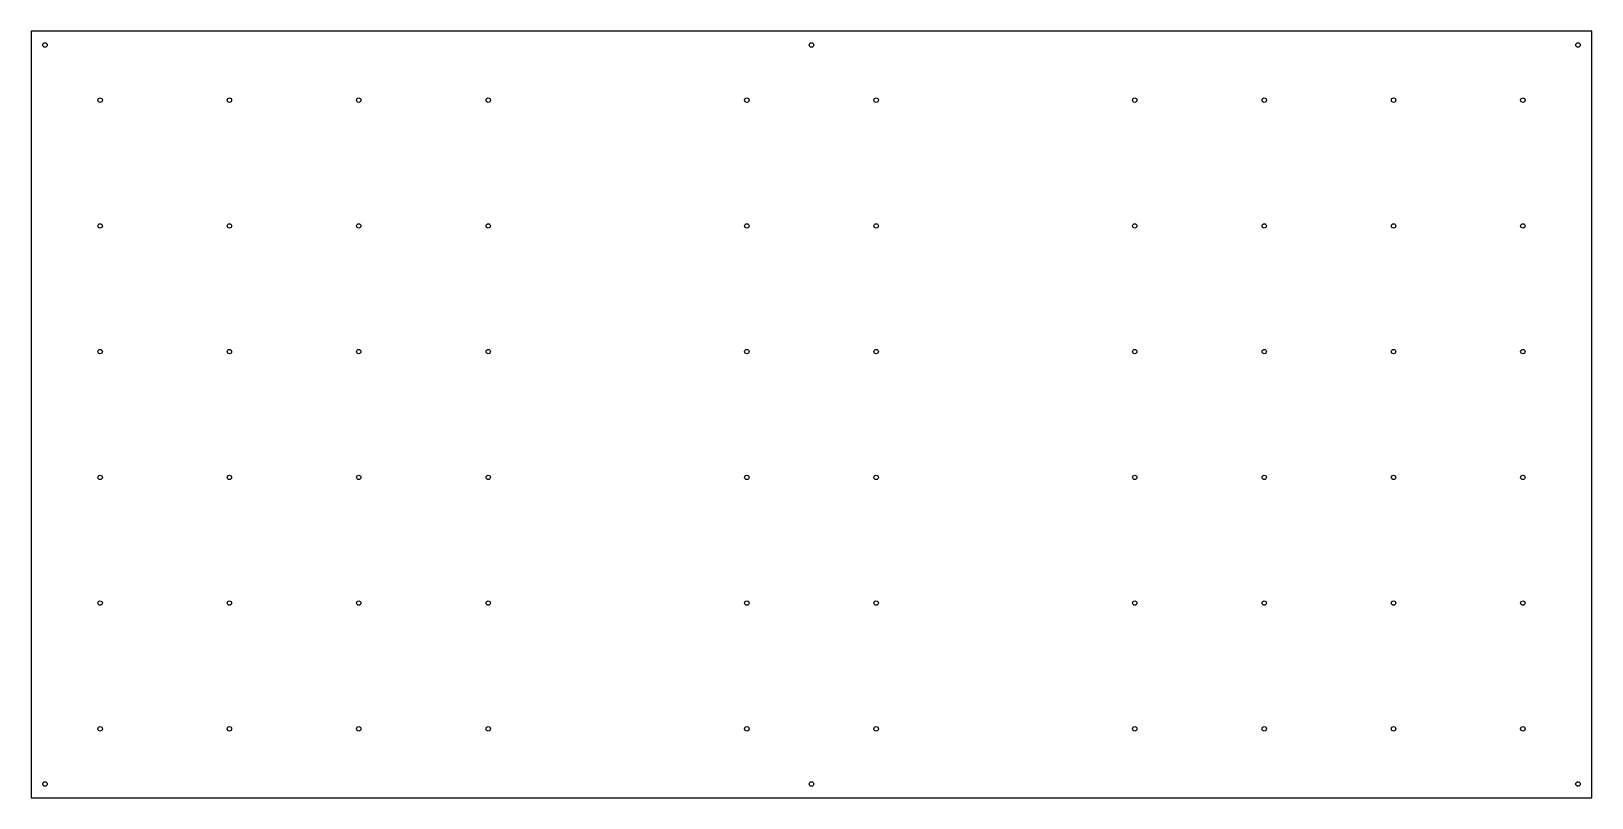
# Model space of a CAD drawing. Header units: millimetres. Extents: x 0 to 1132, y 0 to 556.
import ezdxf

# ---------------------------------------------------------------- set-up
doc = ezdxf.new("R2010")
doc.units = ezdxf.units.MM
doc.layers.get('0').update_dxf_attribs({"linetype": 'CONTINUOUS'})

msp = doc.modelspace()

# ---------------------------------------------------------------- linework, layer by layer
for p, q in [((0, 556), (0, 0)), ((0, 0), (1132, 0))]:
    msp.add_line(p, q)
msp.add_lwpolyline([(0, 0), (1132, 0), (1132, 556), (0, 556)], close=True)
for centre in [(10, 546), (566, 546), (1122, 546), (50, 506), (143.8, 506), (237.6, 506), (331.5, 506), (519.1, 506), (612.9, 506), (800.5, 506), (894.4, 506), (988.2, 506), (1082, 506), (50, 414.8), (143.8, 414.8), (237.6, 414.8), (331.5, 414.8), (519.1, 414.8), (612.9, 414.8), (800.5, 414.8), (894.4, 414.8), (988.2, 414.8), (1082, 414.8), (50, 323.6), (143.8, 323.6), (237.6, 323.6), (331.5, 323.6), (519.1, 323.6), (612.9, 323.6), (800.5, 323.6), (894.4, 323.6), (988.2, 323.6), (1082, 323.6), (50, 232.4), (143.8, 232.4), (237.6, 232.4), (331.5, 232.4), (519.1, 232.4), (612.9, 232.4), (800.5, 232.4), (894.4, 232.4), (988.2, 232.4), (1082, 232.4), (50, 141.2), (143.8, 141.2), (237.6, 141.2), (331.5, 141.2), (519.1, 141.2), (612.9, 141.2), (800.5, 141.2), (894.4, 141.2), (988.2, 141.2), (1082, 141.2), (50, 50), (143.8, 50), (237.6, 50), (331.5, 50), (519.1, 50), (612.9, 50), (800.5, 50), (894.4, 50), (988.2, 50), (1082, 50), (10, 10), (10, 10), (566, 10), (1122, 10)]:
    msp.add_circle(centre, 1.59)

doc.saveas('drawing.dxf')
